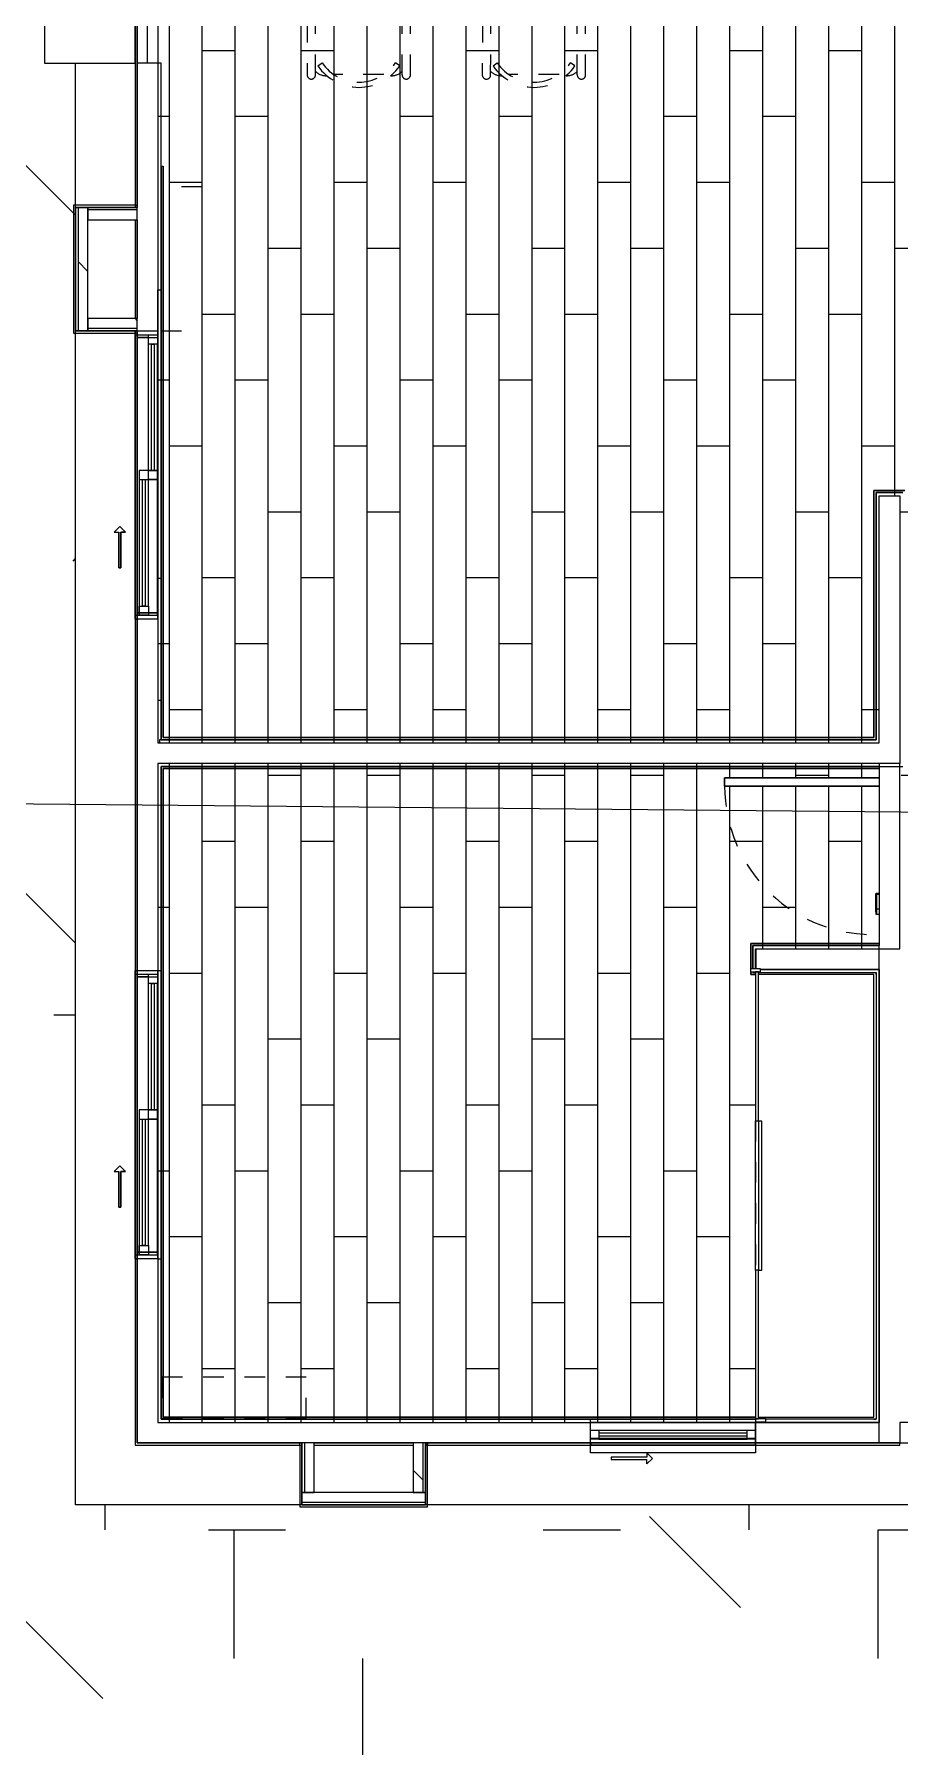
# Model space of a CAD drawing. Header units: metres. Extents: x 3856 to 4207, y -1118 to -691.
# Drawn here: x 3987.16 to 3991.36, y -982.3 to -973.99 of the extents above; entities that cross this region are included whole.
import ezdxf

# ---------------------------------------------------------------- set-up
doc = ezdxf.new("R2010")
doc.units = ezdxf.units.M
for name, pattern in [('Dash', [0.00635, 0.003175, -0.003175]), ('Derribado', [0.0048, 0.0032, -0.0016]), ('Trazo', [0.006, 0.003, -0.003])]:
    doc.linetypes.add(name, pattern=pattern)
for name, color, linetype, lineweight in [('_Hidden Lines_', 7, 'Trazo', 9), ('Casework', 7, 'Continuous', 9), ('Common Edges', 7, 'Continuous', 9), ('Cut Pattern', 7, 'Continuous', 18), ('Detail Items', 7, 'Continuous', 9), ('Doors', 7, 'Continuous', 9), ('Floors', 7, 'Continuous', 9), ('Frame_Mullion', 7, 'Continuous', 9), ('Generic Models', 7, 'Continuous', 9), ('Glass', 7, 'Continuous', 9), ('Linea de proyección', 7, 'Derribado', 9), ('Surface Pattern', 7, 'Continuous', 9), ('Text Notes', 7, 'Continuous', 9), ('Walls', 7, 'Continuous', 9), ('Windows', 7, 'Continuous', 9)]:
    doc.layers.add(name, color=color, linetype=linetype, lineweight=lineweight)
doc.layers.add('Cour_Roja_Punteada_1', color=1, linetype='Dash', lineweight=9, true_color=0xff0000)
doc.layers.add('ROA-E00-URB-A101-MASTER_PLAN cambio estaciomientos_dwg', color=7, linetype='Continuous', lineweight=9, true_color=0x767676)
pattern_1 = [(45, (0, 0), (-2.1213203, 2.1213203), []), (135, (0, 0), (-2.1213203, -2.1213203), [])]

# ---------------------------------------------------------------- blocks, each defined once
blk = doc.blocks.new('Comedor 2D - Escritorio 70 x160 cm-5364399-IMPLANTACIÓN - KIT COMERCIAL')
at = {"layer": '_Hidden Lines_'}
for p, q in [((-0.4103, 0.8951), (-0.4106, 1.152)), ((-0.37, 1.152), (-0.3697, 0.8951)), ((-0.3583, 1.1081), (-0.3377, 1.0938)), ((-0.0381, 1.1496), (-0.2816, 1.1496)), ((0.0386, 1.1081), (0.018, 1.0938)), ((0.0503, 1.152), (0.05, 0.8951)), ((0.0908, 1.152), (0.0906, 0.8951)), ((0.4397, 0.8951), (0.4394, 1.152)), ((0.48, 1.152), (0.4803, 0.8951)), ((0.4917, 1.1081), (0.5123, 1.0938)), ((0.8119, 1.1496), (0.5684, 1.1496)), ((0.8886, 1.1081), (0.868, 1.0938)), ((0.9003, 1.152), (0.9, 0.8951)), ((0.9408, 1.152), (0.9406, 0.8951)), ((-0.4849, 0.8951), (-0.4849, 0.1951)), ((1.1151, 0.8951), (-0.4849, 0.8951)), ((1.1151, 0.1951), (1.1151, 0.8951)), ((-0.4849, 0.1951), (1.1151, 0.1951)), ((-0.4103, 0.1951), (-0.4106, -0.0618)), ((-0.37, -0.0618), (-0.3697, 0.1951)), ((0.0503, -0.0618), (0.05, 0.1951)), ((0.0908, -0.0618), (0.0906, 0.1951)), ((0.4397, 0.1951), (0.4394, -0.0618)), ((0.48, -0.0618), (0.4803, 0.1951)), ((0.9003, -0.0618), (0.9, 0.1951)), ((0.9408, -0.0618), (0.9406, 0.1951)), ((-0.3583, -0.0179), (-0.3377, -0.0037)), ((-0.0381, -0.0594), (-0.2816, -0.0594)), ((0.0386, -0.0179), (0.018, -0.0037)), ((0.4917, -0.0179), (0.5123, -0.0037)), ((0.8119, -0.0594), (0.5684, -0.0594)), ((0.8886, -0.0179), (0.868, -0.0037))]:
    blk.add_line(p, q, dxfattribs=at)
for centre, radius, start, end in [((-0.3903, 1.152), 0.0203, 0, 179.99945), ((-0.1599, 0.9708), 0.2413, 34.66283, 145.33717), ((-0.1599, 0.9708), 0.2163, 34.66283, 145.33717), ((0.0706, 1.152), 0.0203, 0, 180), ((0.4597, 1.152), 0.0203, 0, 179.99945), ((0.6901, 0.9708), 0.2413, 34.66283, 145.33717), ((0.6901, 0.9708), 0.2163, 34.66283, 145.33717), ((0.9206, 1.152), 0.0203, 0, 180), ((-0.3196, 1.0851), 0.0705, 86.38663, 135.59152), ((-0.0001, 1.0851), 0.0705, 44.40888, 93.61337), ((0.5304, 1.0851), 0.0705, 86.38663, 135.59152), ((0.8499, 1.0851), 0.0705, 44.40888, 93.61337), ((-0.3903, -0.0618), 0.0203, 180.00055, 360), ((-0.3196, 0.005), 0.0705, 224.40848, 273.61337), ((-0.1599, 0.1193), 0.2413, 214.66283, 325.33717), ((-0.1599, 0.1193), 0.2163, 214.66283, 325.33717), ((-0.0001, 0.005), 0.0705, 266.38663, 315.59112), ((0.0706, -0.0618), 0.0203, 180, 360), ((0.4597, -0.0618), 0.0203, 180.00055, 0), ((0.5304, 0.005), 0.0705, 224.40848, 273.61337), ((0.6901, 0.1193), 0.2413, 214.66283, 325.33717), ((0.6901, 0.1193), 0.2163, 214.66283, 325.33717), ((0.8499, 0.005), 0.0705, 266.38663, 315.59112), ((0.9206, -0.0618), 0.0203, 180, 360)]:
    blk.add_arc(centre, radius, start, end, dxfattribs=at)
at = {"layer": 'Casework'}
for p, q in [((-0.4849, 0.8951), (1.1151, 0.8951)), ((-0.4849, 0.1951), (-0.4849, 0.8951)), ((1.1151, 0.8951), (1.1151, 0.1951)), ((1.1151, 0.1951), (-0.4849, 0.1951))]:
    blk.add_line(p, q, dxfattribs=at)
blk = doc.blocks.new('Multifuncional 2D - Closet 60x220cm-5509520-IMPLANTACIÓN - KIT COMERCIAL')
at = {"layer": '_Hidden Lines_'}
for p, q in [((1.3422, 1.0866), (-0.8578, 1.0866)), ((-0.8578, 1.0866), (-0.8578, 0.5116)), ((1.3422, 0.4866), (1.3422, 1.0866)), ((-0.122, 0.4866), (0.6025, 0.4866))]:
    blk.add_line(p, q, dxfattribs=at)
at = {"layer": 'Casework'}
for p, q in [((-0.8578, 1.0866), (1.3422, 1.0866)), ((-0.8578, 0.5116), (-0.8578, 1.0866)), ((1.3422, 1.0866), (1.3422, 0.4866)), ((0.6025, 0.4866), (-0.122, 0.4866))]:
    blk.add_line(p, q, dxfattribs=at)
blk = doc.blocks.new('COUR-VENTANA-DESLIZANTE_DOS_CUERPOS - 0_80 x 1_35cm-11785884-IMPLANTACIÓN - KIT COMERCIAL')
at = {"layer": 'Detail Items'}
for p, q in [((0.0999, 0.1246), (0.1269, 0.1516)), ((0.0999, 0.1246), (0.1269, 0.0976)), ((0.1269, 0.1516), (0.1269, 0.1296)), ((0.3, 0.1296), (0.1269, 0.1296)), ((0.1269, 0.1196), (0.3, 0.1196)), ((0.1269, 0.0976), (0.1269, 0.1196)), ((0.3, 0.1196), (0.3, 0.1296))]:
    blk.add_line(p, q, dxfattribs=at)
blk = doc.blocks.new('COUR-VENTANA-DESLIZANTE_DOS_CUERPOS - 1_40 x 1_35cm-11596532-IMPLANTACIÓN - KIT COMERCIAL')
at = {"layer": 'Detail Items'}
for p, q in [((0.2499, -0.0796), (0.2769, -0.0526)), ((0.2499, -0.0796), (0.2769, -0.1066)), ((0.2769, -0.0526), (0.2769, -0.0746)), ((0.2769, -0.0746), (0.45, -0.0746)), ((0.45, -0.0746), (0.45, -0.0846)), ((0.2769, -0.1066), (0.2769, -0.0846)), ((0.45, -0.0846), (0.2769, -0.0846))]:
    blk.add_line(p, q, dxfattribs=at)
blk = doc.blocks.new('Puerta Ventana 2 cuerpos - Puerta Ventana 240 x 210cm-V182-IMPLANTACIÓN - KIT COMERCIAL')
at = {"layer": 'Detail Items'}
for p, q in [((-0.7125, -0.1925), (-0.4919, -0.1925)), ((-0.7125, -0.2075), (-0.7125, -0.1925)), ((-0.4919, -0.2075), (-0.7125, -0.2075)), ((-0.4919, -0.1705), (-0.4919, -0.1925)), ((-0.4624, -0.2), (-0.4919, -0.1705)), ((-0.4624, -0.2), (-0.4919, -0.2295)), ((-0.4919, -0.2295), (-0.4919, -0.2075))]:
    blk.add_line(p, q, dxfattribs=at)
at = {"layer": 'Doors'}
for p, q in [((-1.2, 0.05), (1.2, 0.05)), ((-1.2, 0), (0.025, 0)), ((-1.2, -0.05), (-1.2, 0)), ((-1.0127, 0.0514), (-1.0127, 0)), ((-0.9944, 0), (-0.9944, 0.0514)), ((-0.025, 0.05), (1.2, 0.05)), ((-0.025, 0), (-0.025, 0.05)), ((1.2, 0), (-0.025, 0)), ((0.025, 0), (0.025, -0.05)), ((1.2, 0.05), (1.2, 0)), ((-1.2, -0.05), (1.2, -0.05)), ((0.025, -0.05), (-1.2, -0.05)), ((-1.0127, -0.05), (-1.0127, -0.1008)), ((-0.9944, -0.1008), (-0.9944, -0.05))]:
    blk.add_line(p, q, dxfattribs=at)
for centre, start, end in [((-1.0035, 0.0555), 0, 180), ((-1.0035, 0.0555), 0, 180), ((-1.0035, 0.0555), 180, 360), ((-1.0035, 0.0555), 180, 0), ((-1.0035, -0.1049), 0, 180), ((-1.0035, -0.1049), 0, 180), ((-1.0035, -0.1049), 180, 360), ((-1.0035, -0.1049), 180, 0)]:
    blk.add_arc(centre, 0.01, start, end, dxfattribs=at)
for points in [[(-1.0127, 0.0514), (-1.0126, 0.0513), (-1.0125, 0.051), (-1.0123, 0.0507), (-1.0122, 0.0504), (-1.0121, 0.0503), (-1.012, 0.0501), (-1.0118, 0.0498), (-1.0115, 0.0494), (-1.0111, 0.0489), (-1.0106, 0.0484), (-1.0101, 0.0479), (-1.0096, 0.0475), (-1.009, 0.0471), (-1.0083, 0.0467), (-1.0076, 0.0463), (-1.0069, 0.046), (-1.0061, 0.0458), (-1.005, 0.0455), (-1.0038, 0.0454), (-1.0027, 0.0455), (-1.0015, 0.0456), (-1.0004, 0.0459), (-0.9994, 0.0463), (-0.9988, 0.0466), (-0.9984, 0.0469), (-0.998, 0.0471), (-0.9975, 0.0475), (-0.9969, 0.0479), (-0.9965, 0.0484), (-0.996, 0.0489), (-0.9956, 0.0494), (-0.9953, 0.0498), (-0.9951, 0.0501), (-0.995, 0.0503), (-0.9949, 0.0504), (-0.9948, 0.0507), (-0.9946, 0.051), (-0.9945, 0.0513), (-0.9944, 0.0514)], [(-0.9944, 0.0514), (-0.9945, 0.0513), (-0.9946, 0.051), (-0.9948, 0.0507), (-0.9949, 0.0504), (-0.995, 0.0503), (-0.9951, 0.0501), (-0.9953, 0.0498), (-0.9956, 0.0494), (-0.996, 0.0489), (-0.9965, 0.0484), (-0.9969, 0.0479), (-0.9975, 0.0475), (-0.9981, 0.0471), (-0.9987, 0.0467), (-0.9994, 0.0463), (-1.0002, 0.046), (-1.001, 0.0458), (-1.0021, 0.0455), (-1.0032, 0.0454), (-1.0044, 0.0455), (-1.0056, 0.0456), (-1.0066, 0.0459), (-1.0076, 0.0463), (-1.0082, 0.0466), (-1.0087, 0.0469), (-1.0091, 0.0471), (-1.0096, 0.0475), (-1.0101, 0.0479), (-1.0106, 0.0484), (-1.0111, 0.0489), (-1.0115, 0.0494), (-1.0118, 0.0498), (-1.012, 0.0501), (-1.0121, 0.0503), (-1.0122, 0.0504), (-1.0123, 0.0507), (-1.0125, 0.051), (-1.0126, 0.0513), (-1.0127, 0.0514)], [(-0.9944, -0.1008), (-0.9945, -0.1007), (-0.9946, -0.1005), (-0.9948, -0.1001), (-0.9949, -0.0999), (-0.995, -0.0997), (-0.9951, -0.0995), (-0.9953, -0.0992), (-0.9956, -0.0988), (-0.996, -0.0983), (-0.9965, -0.0979), (-0.9969, -0.0974), (-0.9975, -0.097), (-0.9981, -0.0965), (-0.9987, -0.0962), (-0.9994, -0.0958), (-1.0002, -0.0955), (-1.001, -0.0952), (-1.0021, -0.095), (-1.0032, -0.0949), (-1.0044, -0.095), (-1.0056, -0.0951), (-1.0066, -0.0954), (-1.0076, -0.0958), (-1.0082, -0.0961), (-1.0087, -0.0963), (-1.0091, -0.0966), (-1.0096, -0.097), (-1.0101, -0.0974), (-1.0106, -0.0979), (-1.0111, -0.0983), (-1.0115, -0.0988), (-1.0118, -0.0992), (-1.012, -0.0995), (-1.0121, -0.0997), (-1.0122, -0.0999), (-1.0123, -0.1001), (-1.0125, -0.1005), (-1.0126, -0.1007), (-1.0127, -0.1008)], [(-1.0127, -0.1008), (-1.0126, -0.1007), (-1.0125, -0.1005), (-1.0123, -0.1001), (-1.0122, -0.0999), (-1.0121, -0.0997), (-1.012, -0.0995), (-1.0118, -0.0992), (-1.0115, -0.0988), (-1.0111, -0.0983), (-1.0106, -0.0979), (-1.0101, -0.0974), (-1.0096, -0.097), (-1.009, -0.0965), (-1.0083, -0.0962), (-1.0076, -0.0958), (-1.0069, -0.0955), (-1.0061, -0.0952), (-1.005, -0.095), (-1.0038, -0.0949), (-1.0027, -0.095), (-1.0015, -0.0951), (-1.0004, -0.0954), (-0.9994, -0.0958), (-0.9988, -0.0961), (-0.9984, -0.0963), (-0.998, -0.0966), (-0.9975, -0.097), (-0.9969, -0.0974), (-0.9965, -0.0979), (-0.996, -0.0983), (-0.9956, -0.0988), (-0.9953, -0.0992), (-0.9951, -0.0995), (-0.995, -0.0997), (-0.9949, -0.0999), (-0.9948, -0.1001), (-0.9946, -0.1005), (-0.9945, -0.1007), (-0.9944, -0.1008)]]:
    blk.add_open_spline(points, degree=3, knots=[0, 0, 0, 0, 0.055556, 0.083333, 0.097222, 0.111111, 0.125, 0.138889, 0.166667, 0.194444, 0.222222, 0.25, 0.277778, 0.305556, 0.333333, 0.361111, 0.388889, 0.416667, 0.444444, 0.5, 0.527778, 0.555556, 0.611111, 0.638889, 0.666667, 0.680556, 0.694444, 0.722222, 0.75, 0.777778, 0.805556, 0.833333, 0.861111, 0.875, 0.888889, 0.902778, 0.916667, 0.944444, 1, 1, 1, 1], dxfattribs=at)
blk = doc.blocks.new('COUR-PUERTA-SIMPLE - P-05 _ 80 cm x 210 cm-V185-IMPLANTACIÓN - KIT COMERCIAL')
at = {"layer": 'Detail Items'}
for p, q in [((0.38, 0.8), (0.34, 0.8)), ((0.34, 0.8), (0.34, 0.05)), ((0.34, 0.8), (0.38, 0.8)), ((0.34, 0.05), (0.34, 0.8)), ((0.38, 0.05), (0.38, 0.8)), ((0.38, 0.8), (0.38, 0.05))]:
    blk.add_line(p, q, dxfattribs=at)
at = {"layer": 'Doors'}
for p, q in [((-0.2827, 0.0654), (-0.2827, 0.0622)), ((-0.27, 0.0654), (-0.2827, 0.0654)), ((-0.2827, 0.0622), (-0.27, 0.0622)), ((-0.2827, 0.0622), (-0.2827, 0.05)), ((-0.2573, 0.0622), (-0.2827, 0.0622)), ((-0.2573, 0.0622), (-0.2827, 0.0622)), ((-0.27, 0.0654), (-0.1842, 0.0654)), ((-0.1842, 0.0654), (-0.27, 0.0654)), ((-0.27, 0.0654), (-0.27, 0.0622)), ((-0.27, 0.0622), (-0.27, 0.0654)), ((-0.27, 0.0622), (-0.1842, 0.0622)), ((-0.1842, 0.0622), (-0.27, 0.0622)), ((-0.2573, 0.05), (-0.2573, 0.0622)), ((-0.1842, 0.0622), (-0.1842, 0.05)), ((-0.1842, 0.05), (-0.1842, 0.0622)), ((-0.1811, 0.05), (-0.1811, 0.0623)), ((-0.1811, 0.0623), (-0.1811, 0.05))]:
    blk.add_line(p, q, dxfattribs=at)
at = {"layer": 'Doors', "flags": 128}
for points in [[(-0.1842, 0.0654), (-0.1835, 0.0653), (-0.1829, 0.0651), (-0.1823, 0.0647), (-0.1818, 0.0642), (-0.1814, 0.0636), (-0.1812, 0.063), (-0.1811, 0.0623)], [(-0.1811, 0.0623), (-0.1812, 0.063), (-0.1814, 0.0636), (-0.1818, 0.0642), (-0.1823, 0.0647), (-0.1829, 0.0651), (-0.1835, 0.0653), (-0.1842, 0.0654)]]:
    blk.add_lwpolyline(points, dxfattribs=at)
at = {"layer": 'Linea de proyección'}
blk.add_arc((0.34, 0.0789), 0.7211, 90, 182.28724, dxfattribs=at)
blk = doc.blocks.new('CLOSET 1 - ARAYA - CLOSET A-V196-IMPLANTACIÓN - KIT COMERCIAL')
at = {"layer": 'Casework'}
for p, q in [((-1.5675, -0.625), (-1.5825, -0.625)), ((-1.5825, -0.625), (-1.5825, -0.675)), ((-1.5675, -0.675), (-1.5675, -0.625)), ((-0.8443, -0.635), (-1.5675, -0.635)), ((-1.5675, -0.635), (-1.5675, -0.65)), ((-1.5675, -0.65), (-0.8443, -0.65)), ((-0.8443, -0.65), (-0.8443, -0.635)), ((-0.1198, -0.62), (-0.843, -0.62)), ((-0.843, -0.62), (-0.843, -0.635)), ((-0.843, -0.635), (-0.1198, -0.635)), ((-0.1198, -0.635), (-0.1198, -0.62)), ((0.6035, -0.635), (-0.1198, -0.635)), ((-0.1198, -0.635), (-0.1198, -0.65)), ((-0.1198, -0.65), (0.6035, -0.65)), ((0.6176, -0.6), (0.6026, -0.6)), ((0.6026, -0.6), (0.6026, -0.65)), ((0.6026, -0.65), (0.6176, -0.65)), ((0.6035, -0.65), (0.6035, -0.635)), ((0.6176, -0.65), (0.6176, -0.6)), ((-1.5825, -0.675), (-1.5675, -0.675))]:
    blk.add_line(p, q, dxfattribs=at)
blk = doc.blocks.new('COCINA APTO TIPO A - COCINA APTO TIPO A-V199-IMPLANTACIÓN - KIT COMERCIAL')
at = {"layer": 'Generic Models'}
for p, q in [((-0.6487, 0.6), (-0.5488, 0.6)), ((0.2462, -0.18), (0.2312, -0.18)), ((0.4834, -0.18), (0.4684, -0.18)), ((-0.8193, -0.3), (-0.8193, -0.32)), ((1.7913, -0.3), (0.9613, -0.3)), ((0.9613, -0.3), (0.9613, -2.08)), ((1.7913, -2.1), (1.7913, -0.3)), ((-0.2167, -0.9525), (-0.2167, -0.3525)), ((-0.8193, -0.9669), (-0.8193, -0.9869)), ((-0.8193, -1.29), (-0.8193, -1.31)), ((-0.8193, -1.98), (-0.8193, -2)), ((1.5213, -2.08), (0.9613, -2.08)), ((0.9613, -2.08), (0.9613, -2.1)), ((1.5213, -2.1), (0.9613, -2.1)), ((0.9613, -2.1), (0.9613, -2.85)), ((0.9613, -2.1), (1.5213, -2.1)), ((0.9763, -2.12), (0.9613, -2.12)), ((0.9613, -2.12), (0.9613, -2.485)), ((0.9763, -2.485), (0.9763, -2.12)), ((1.5213, -2.1), (1.5213, -2.08)), ((1.5213, -2.85), (1.5213, -2.1)), ((1.5413, -2.1), (1.5213, -2.1)), ((1.5213, -2.1), (1.5213, -2.87)), ((1.5413, -2.87), (1.5413, -2.1)), ((1.5413, -2.1), (1.7913, -2.1)), ((0.9613, -2.485), (0.9763, -2.485)), ((0.9763, -2.485), (0.9613, -2.485)), ((0.9613, -2.485), (0.9613, -2.85)), ((0.9763, -2.85), (0.9763, -2.485)), ((0.9613, -2.85), (1.5213, -2.85)), ((0.9613, -2.85), (0.9763, -2.85)), ((1.5213, -2.85), (0.9613, -2.85)), ((0.9613, -2.85), (0.9613, -2.87)), ((0.9613, -2.87), (1.5213, -2.87)), ((1.5213, -2.87), (1.5213, -2.85)), ((1.5213, -2.87), (1.5413, -2.87))]:
    blk.add_line(p, q, dxfattribs=at)
blk = doc.blocks.new('EDIFICIO TIPO A_rvt-4-IMPLANTACIÓN - KIT COMERCIAL')
at = {"layer": 'Cut Pattern', "lineweight": 9}
h = blk.add_hatch(dxfattribs=at)
h.set_pattern_fill('FP_81', color=256, style=0, pattern_type=2)
h.set_pattern_definition(pattern_1)
h.paths.add_polyline_path([(3987.4168, -975.4273), (3987.4168, -974.8273), (3987.3693, -974.8273), (3987.3693, -975.4273)])
h = blk.add_hatch(dxfattribs=at)
h.set_pattern_fill('FP_81', color=256, style=0, pattern_type=2)
h.set_pattern_definition(pattern_1)
h.paths.add_polyline_path([(3987.6568, -975.3673), (3987.4168, -975.3673), (3987.4168, -975.4148), (3987.6568, -975.4148)])
h = blk.add_hatch(dxfattribs=at)
h.set_pattern_fill('FP_81', color=256, style=0, pattern_type=2)
h.set_pattern_definition(pattern_1)
h.paths.add_polyline_path([(3989.0426, -980.8273), (3988.9951, -980.8273), (3988.9951, -981.0673), (3989.0426, -981.0673)])
at = {"layer": 'Surface Pattern', "true_color": 0x808080}
h = blk.add_hatch(dxfattribs=at)
h.set_pattern_fill('FP_83', color=8, style=0, pattern_type=2)
h.set_pattern_definition([(90, (1951.012, -2999.667), (-0.16, 1e-17), []), (180, (1951.012, -2999.667), (-0.32, -0.32), [0.16, -1.12]), (180, (1950.852, -2999.027), (-0.32, -0.32), [0.16, -1.12])])
h.paths.add_polyline_path([(3990.6568, -980.7273), (3990.6568, -978.5398), (3990.6318, -978.5398), (3990.6318, -978.5248), (3990.6568, -978.5248), (3990.6568, -978.4273), (3991.2568, -978.4273), (3991.2568, -977.6373), (3990.5068, -977.6373), (3990.5068, -977.5973), (3991.2568, -977.5973), (3991.2568, -977.5273), (3987.7568, -977.5273), (3987.7568, -980.7273)])
h.paths.add_polyline_path([(3995.4568, -980.7273), (3996.3068, -980.7273), (3996.3068, -977.5273), (3992.4568, -977.5273), (3992.4568, -977.5473), (3993.3068, -977.5473), (3993.3068, -977.5873), (3992.4568, -977.5873), (3992.4568, -978.4273), (3992.9568, -978.4273), (3992.9568, -980.7273), (3994.6318, -980.7273)])
h.paths.add_polyline_path([(3996.0626, -980.5597), (3995.7862, -980.5597), (3995.7862, -980.1597), (3996.1862, -980.1597), (3996.1862, -980.5597)])
h.paths.add_polyline_path([(3994.6173, -980.0597), (3994.2862, -980.0597), (3994.2862, -978.4597), (3996.1862, -978.4597), (3996.1862, -980.0597), (3995.3344, -980.0597)])
h.paths.add_polyline_path([(3991.9504, -978.4273), (3992.3568, -978.4273), (3992.3568, -974.6273), (3992.4568, -974.6273), (3992.4568, -974.9273), (3993.7318, -974.9273), (3993.7318, -973.6873), (3992.7818, -973.6873), (3992.7818, -973.6473), (3993.7318, -973.6423), (3993.7318, -973.6273), (3991.2568, -973.6273), (3991.2568, -973.5123), (3991.1218, -973.5123), (3991.1218, -971.7123), (3991.2568, -971.7123), (3991.2484, -969.2273), (3987.7568, -969.2273), (3987.7568, -977.4273), (3991.2568, -977.4273), (3991.2568, -976.2273), (3991.3568, -976.2273), (3991.3668, -978.4273)])
h.paths.add_polyline_path([(3995.7862, -978.3597), (3995.7862, -977.9597), (3996.1862, -977.9597), (3996.1862, -978.3597), (3995.9507, -978.3597)])
h.paths.add_polyline_path([(3994.1576, -977.4273), (3994.1576, -975.0273), (3993.0568, -975.0273), (3993.0568, -975.1253), (3994.1568, -975.1253), (3994.1568, -975.1403), (3993.0568, -975.1403), (3993.0568, -977.4273), (3993.2838, -977.4273)])
h.paths.add_polyline_path([(3993.0718, -975.4047), (3993.0718, -975.396), (3993.2838, -975.4047)])
h.paths.add_polyline_path([(3990.0068, -973.9273), (3988.4068, -973.9273), (3988.4068, -973.2273), (3990.0068, -973.2273), (3990.0068, -973.4057)])
h.paths.add_polyline_path([(3987.8434, -971.6181), (3987.8434, -969.3034), (3989.3434, -969.3034), (3989.3434, -970.1034), (3988.6434, -970.1034), (3988.6434, -971.6181), (3988.4068, -971.6181)])
h.paths.add_polyline_path([(3989.2881, -971.1273), (3989.2881, -970.6273), (3989.8881, -970.6273), (3989.8881, -971.1273), (3989.3434, -971.1273)])
at = {"layer": 'Surface Pattern', "true_color": 0xdcf1d6}
h = blk.add_hatch(dxfattribs=at)
h.set_pattern_fill('FP_101', color=254, style=0, pattern_type=2)
h.set_pattern_definition([(45, (0, 0), (-1.76776695, 0), [0.9375, -3.75]), (45, (1.25, 1.25), (-1.76776695, 0), [0.9375, -3.75]), (45, (2.5, -0.375), (-1.76776695, 0), [0.3125, -2.5]), (90, (2.5, 0.625), (-0.625, 0.625), [0.625, -2.5]), (315, (2.5, 1.25), (0, 3.5355339), [0.625, -3.75]), (0, (1.25, 1.25), (2.5, 2.5), [0.375, -1.25]), (0, (-1.875, 2.5), (2.5, 2.5), [0.375, -2.5])])
h.paths.add_polyline_path([(3986.6003, -982.5773), (3996.3068, -982.5773), (3996.3068, -981.2773), (3995.5559, -981.2773), (3995.5559, -981.1273), (3987.3568, -981.1273), (3987.3568, -974.1273), (3987.2068, -974.1273), (3987.2068, -971.7273), (3987.3568, -971.7273), (3987.3568, -971.2273), (3985.3068, -971.2273), (3985.3068, -982.5773), (3985.439, -982.5773)])
h.paths.add_polyline_path([(4004.2584, -982.5773), (4007.4068, -982.5773), (4007.4068, -979.6854), (4006.9947, -979.4231), (4007.4068, -979.2252), (4007.4068, -971.9854), (4006.9947, -971.7231), (4007.4068, -971.5252), (4007.4068, -971.1273), (4005.3568, -971.1273), (4005.3568, -971.7273), (4005.5068, -971.7273), (4005.5068, -974.1273), (4005.3568, -974.1273), (4005.3568, -981.1273), (3997.1559, -981.1273), (3997.1559, -981.2773), (3996.4068, -981.2773), (3996.4068, -982.5773), (4003.6584, -982.5773)])
at = {"layer": 'Common Edges'}
for p, q in [((3987.3693, -974.8273), (3987.3693, -975.4273)), ((3987.6568, -974.8398), (3987.4168, -974.8398)), ((3987.6468, -974.8173), (3987.6568, -974.8173)), ((3987.6568, -975.4148), (3987.4168, -975.4148)), ((3987.6568, -975.4373), (3987.6468, -975.4373)), ((3991.2568, -978.4273), (3991.2568, -978.4123)), ((3988.4451, -980.8373), (3988.4451, -980.8273)), ((3988.4676, -980.8273), (3988.4676, -981.0673)), ((3989.0426, -980.8273), (3989.0426, -981.0673)), ((3989.0651, -980.8323), (3989.0651, -980.8373)), ((3988.4551, -981.1148), (3989.0551, -981.1148))]:
    blk.add_line(p, q, dxfattribs=at)
at = {"layer": 'Cour_Roja_Punteada_1'}
for p, q in [((3987.7718, -974.7273), (3987.7718, -975.4273)), ((3987.9718, -974.7273), (3987.7718, -974.7273)), ((3987.9718, -975.4273), (3987.9718, -974.7273)), ((3987.7718, -975.4273), (3987.9718, -975.4273)), ((3987.7768, -980.5073), (3987.7768, -980.7073)), ((3988.4768, -980.5073), (3987.7768, -980.5073)), ((3988.4768, -980.7073), (3988.4768, -980.5073)), ((3987.7768, -980.7073), (3988.4768, -980.7073))]:
    blk.add_line(p, q, dxfattribs=at)
at = {"layer": 'Floors'}
for p, q in [((3987.2068, -971.7273), (3987.2068, -974.1273)), ((3987.6468, -974.1273), (3987.6468, -971.7273)), ((3987.2068, -974.1273), (3987.6468, -974.1273)), ((3987.3568, -974.8273), (3987.3568, -974.1273)), ((3987.7568, -974.1273), (3987.7568, -977.4273)), ((3987.3568, -981.1273), (3987.3568, -975.4273)), ((3991.2568, -977.4273), (3991.2568, -976.2273)), ((3991.2568, -976.2273), (3991.3568, -976.2273)), ((3991.3568, -976.2273), (3991.3568, -977.5273)), ((3987.7568, -977.4273), (3991.2568, -977.4273)), ((3991.2568, -977.5273), (3987.7568, -977.5273)), ((3987.7568, -977.5273), (3987.7568, -980.7273)), ((3990.6568, -978.5248), (3990.6568, -978.4273)), ((3990.6568, -978.4273), (3991.2568, -978.4273)), ((3987.7568, -980.7273), (3990.6568, -980.7273)), ((3988.4551, -981.1273), (3987.3568, -981.1273)), ((3992.3568, -981.1273), (3989.0551, -981.1273))]:
    blk.add_line(p, q, dxfattribs=at)
at = {"layer": 'Walls', "lineweight": 18}
for p, q in [((3987.6468, -971.7273), (3987.6468, -974.1273)), ((3987.6568, -974.1273), (3987.6568, -971.7273)), ((3987.6468, -974.1273), (3987.6468, -974.8173)), ((3987.6568, -974.8173), (3987.6568, -974.1273)), ((3987.7718, -974.1273), (3987.7568, -974.1273)), ((3987.7568, -974.1273), (3987.7568, -977.2198)), ((3987.7718, -977.2198), (3987.7718, -974.1273)), ((3987.3568, -974.8173), (3987.3468, -974.8173)), ((3987.3468, -974.8173), (3987.3468, -975.4273)), ((3987.6468, -974.8173), (3987.3568, -974.8173)), ((3987.4168, -974.8273), (3987.3568, -974.8273)), ((3987.3568, -974.8273), (3987.3568, -975.4273)), ((3987.3568, -975.4273), (3987.3568, -974.8273)), ((3987.3568, -974.8273), (3987.6568, -974.8273)), ((3987.4168, -975.4273), (3987.4168, -974.8273)), ((3987.6568, -974.8273), (3987.4168, -974.8273)), ((3987.4168, -974.8273), (3987.4168, -974.8873)), ((3987.6568, -974.8273), (3987.6568, -974.8173)), ((3987.6568, -974.8873), (3987.6568, -974.8273)), ((3987.4168, -974.8873), (3987.6568, -974.8873)), ((3987.3468, -975.4273), (3987.3468, -975.4373)), ((3987.3568, -975.4273), (3987.4168, -975.4273)), ((3987.6568, -975.4273), (3987.3568, -975.4273)), ((3987.6568, -975.3673), (3987.4168, -975.3673)), ((3987.4168, -975.3673), (3987.4168, -975.4273)), ((3987.4168, -975.4273), (3987.6568, -975.4273)), ((3987.6568, -975.4273), (3987.6568, -975.3673)), ((3987.6568, -975.4373), (3987.6568, -975.4273)), ((3987.3468, -975.4373), (3987.6468, -975.4373)), ((3987.6468, -975.4373), (3987.6468, -976.8273)), ((3987.6568, -976.8273), (3987.6568, -975.4373)), ((3991.2418, -976.2123), (3991.2418, -977.4123)), ((3991.2568, -976.2123), (3991.2418, -976.2123)), ((3991.3718, -976.2123), (3991.2568, -976.2123)), ((3991.2568, -976.2273), (3991.3568, -976.2273)), ((3991.2568, -977.4123), (3991.2568, -976.2273)), ((3987.6468, -976.8273), (3987.6468, -978.5323)), ((3987.6568, -978.5323), (3987.6568, -976.8273)), ((3987.7568, -977.2198), (3987.7718, -977.2198)), ((3991.2418, -977.4123), (3987.7643, -977.4123)), ((3987.7643, -977.4123), (3987.7643, -977.4273)), ((3987.7643, -977.4273), (3991.2568, -977.4273)), ((3991.2568, -977.4273), (3991.2568, -977.4123)), ((3991.3568, -977.5273), (3987.7568, -977.5273)), ((3987.7568, -977.5273), (3987.7568, -977.5423)), ((3987.7568, -977.5423), (3987.7568, -980.7273)), ((3987.7718, -980.7123), (3987.7718, -977.5423)), ((3987.7718, -977.5423), (3991.3718, -977.5423)), ((3991.2568, -977.5273), (3991.2568, -978.4123)), ((3991.3568, -977.5273), (3991.2568, -977.5273)), ((3991.3568, -978.4273), (3991.3568, -977.5273)), ((3990.6434, -978.4123), (3990.6434, -978.5248)), ((3990.6584, -978.4123), (3990.6434, -978.4123)), ((3991.2568, -978.4123), (3990.6584, -978.4123)), ((3990.6584, -978.5248), (3990.6584, -978.4273)), ((3990.6584, -978.4273), (3991.2568, -978.4273)), ((3991.2568, -978.4273), (3991.3568, -978.4273)), ((3987.6468, -978.5323), (3987.6468, -979.9323)), ((3987.6568, -979.9323), (3987.6568, -978.5323)), ((3990.6434, -978.5423), (3990.6568, -978.5423)), ((3990.6718, -978.5423), (3991.2418, -978.5423)), ((3991.2568, -978.5273), (3990.6818, -978.5273)), ((3991.2418, -978.5423), (3991.2418, -980.7123)), ((3991.2568, -978.5423), (3991.2568, -978.5273)), ((3991.2568, -980.7273), (3991.2568, -978.5423)), ((3987.6468, -979.9323), (3987.6468, -980.8373)), ((3987.6568, -980.8273), (3987.6568, -979.9323)), ((3987.7568, -980.7273), (3987.7718, -980.7273)), ((3990.6568, -980.7123), (3987.7718, -980.7123)), ((3987.7718, -980.7273), (3991.2418, -980.7273)), ((3991.2418, -980.7123), (3990.7068, -980.7123)), ((3991.2418, -980.7273), (3991.2568, -980.7273)), ((3992.3568, -980.7273), (3991.3568, -980.7273)), ((3991.3568, -980.7273), (3991.3568, -980.8273)), ((3987.6468, -980.8373), (3987.6568, -980.8373)), ((3988.4451, -980.8273), (3987.6568, -980.8273)), ((3987.6568, -980.8373), (3988.4451, -980.8373)), ((3988.4551, -980.8273), (3988.4451, -980.8273)), ((3988.4451, -980.8373), (3988.4451, -981.1373)), ((3988.5151, -980.8273), (3988.4551, -980.8273)), ((3988.4551, -980.8273), (3988.4551, -981.0673)), ((3988.4551, -981.1273), (3988.4551, -980.8273)), ((3988.5151, -981.0673), (3988.5151, -980.8273)), ((3989.0551, -980.8273), (3988.9951, -980.8273)), ((3988.9951, -980.8273), (3988.9951, -981.0673)), ((3989.0551, -981.0673), (3989.0551, -980.8273)), ((3989.0551, -980.8323), (3989.0551, -981.1273)), ((3989.0651, -980.8323), (3989.0551, -980.8323)), ((3989.8568, -980.8273), (3989.0651, -980.8273)), ((3989.0651, -980.8273), (3989.0651, -980.8323)), ((3989.0651, -980.8373), (3989.8568, -980.8373)), ((3989.0651, -981.1373), (3989.0651, -980.8373)), ((3989.8568, -980.8373), (3989.8568, -980.8273)), ((3990.6568, -980.8273), (3989.8584, -980.8273)), ((3989.8584, -980.8273), (3989.8584, -980.8373)), ((3989.8584, -980.8373), (3990.6568, -980.8373)), ((3990.6568, -980.8373), (3990.6568, -980.8273)), ((3991.3568, -980.8273), (3990.6568, -980.8273)), ((3990.6568, -980.8273), (3990.6568, -980.8373)), ((3990.6568, -980.8373), (3991.3568, -980.8373)), ((3991.3568, -980.8273), (3992.3568, -980.8273)), ((3989.0551, -981.0673), (3988.4551, -981.0673)), ((3988.4551, -981.0673), (3988.4551, -981.1273)), ((3988.4551, -981.0673), (3988.5151, -981.0673)), ((3988.9951, -981.0673), (3989.0551, -981.0673)), ((3989.0551, -981.1273), (3989.0551, -981.0673)), ((3988.4451, -981.1373), (3988.4551, -981.1373)), ((3988.4551, -981.1273), (3989.0551, -981.1273)), ((3989.0551, -981.1273), (3988.4551, -981.1273)), ((3988.4551, -981.1373), (3989.0551, -981.1373)), ((3989.0551, -981.1373), (3989.0651, -981.1373))]:
    blk.add_line(p, q, dxfattribs=at)
at = {"layer": 'Walls'}
for p, q in [((3987.6568, -974.1273), (3987.6568, -972.9523)), ((3987.7068, -974.1273), (3987.6568, -974.1273)), ((3987.7718, -977.4123), (3987.7718, -974.6273)), ((3987.7718, -974.6273), (3987.7718, -977.4123)), ((3987.7718, -974.6273), (3987.7818, -974.6273)), ((3987.7718, -974.6273), (3987.7818, -974.6273)), ((3987.7818, -977.4023), (3987.7818, -974.6273)), ((3987.7818, -974.6273), (3987.7818, -977.4023)), ((3987.7568, -975.2273), (3987.7718, -975.2273)), ((3987.7568, -976.6273), (3987.7568, -975.2273)), ((3987.7718, -975.2273), (3987.7718, -976.6273)), ((3987.6468, -976.8273), (3987.6468, -975.4373)), ((3987.6468, -975.4373), (3987.6468, -976.8273)), ((3987.6568, -975.4373), (3987.6468, -975.4373)), ((3987.6568, -976.8273), (3987.6568, -975.4373)), ((3987.6568, -975.4373), (3987.6568, -976.8273)), ((3991.2318, -976.2023), (3991.2318, -977.4023)), ((3991.2318, -977.4023), (3991.2318, -976.2023)), ((3991.2318, -976.2023), (3991.2418, -976.2023)), ((3991.2418, -976.2023), (3991.2318, -976.2023)), ((3991.3818, -976.2023), (3991.2418, -976.2023)), ((3991.2418, -976.2023), (3991.3818, -976.2023)), ((3991.3718, -976.2123), (3991.2418, -976.2123)), ((3991.2418, -976.2123), (3991.3718, -976.2123)), ((3991.2418, -976.2123), (3991.2418, -977.4023)), ((3991.2418, -977.4023), (3991.2418, -976.2123)), ((3987.7568, -976.6273), (3987.7718, -976.6273)), ((3987.6468, -976.8273), (3987.6568, -976.8273)), ((3987.7818, -977.4123), (3987.7718, -977.4123)), ((3987.7718, -977.4123), (3987.7818, -977.4123)), ((3991.2318, -977.4023), (3987.7818, -977.4023)), ((3987.7818, -977.4023), (3991.2318, -977.4023)), ((3991.2418, -977.4123), (3987.7818, -977.4123)), ((3987.7818, -977.4123), (3991.2418, -977.4123)), ((3991.2418, -977.4023), (3991.2418, -977.4123)), ((3991.2418, -977.4123), (3991.2418, -977.4023)), ((3987.7718, -977.5423), (3991.2568, -977.5423)), ((3991.2568, -977.5423), (3987.7718, -977.5423)), ((3987.7718, -977.5523), (3987.7718, -977.5423)), ((3987.7718, -977.5423), (3987.7718, -977.5523)), ((3987.7718, -980.7123), (3987.7718, -977.5523)), ((3987.7718, -977.5523), (3987.7718, -980.7123)), ((3987.7818, -980.7023), (3987.7818, -977.5523)), ((3987.7818, -977.5523), (3987.7818, -980.7023)), ((3987.7818, -977.5523), (3991.2568, -977.5523)), ((3991.2568, -977.5523), (3987.7818, -977.5523)), ((3991.2568, -978.4023), (3990.6334, -978.4023)), ((3990.6334, -978.4023), (3991.2568, -978.4023)), ((3990.6334, -978.4123), (3990.6334, -978.4023)), ((3990.6334, -978.4023), (3990.6334, -978.4123)), ((3990.6334, -978.4123), (3990.6334, -978.5248)), ((3990.6334, -978.5248), (3990.6334, -978.4123)), ((3990.6434, -978.4123), (3990.6434, -978.5248)), ((3990.6434, -978.5248), (3990.6434, -978.4123)), ((3991.2568, -978.4123), (3990.6434, -978.4123)), ((3990.6434, -978.4123), (3991.2568, -978.4123)), ((3987.6468, -979.9323), (3987.6468, -978.5323)), ((3987.6468, -978.5323), (3987.6468, -979.9323)), ((3987.6468, -978.5323), (3987.6568, -978.5323)), ((3987.6568, -979.9323), (3987.6568, -978.5323)), ((3987.6568, -978.5323), (3987.6568, -979.9323)), ((3987.7568, -978.5323), (3987.7718, -978.5323)), ((3987.7568, -979.9323), (3987.7568, -978.5323)), ((3987.7718, -978.5323), (3987.7718, -979.9323)), ((3990.6334, -978.5523), (3990.6334, -978.5423)), ((3990.6334, -978.5423), (3990.6334, -978.5523)), ((3990.6568, -978.5523), (3990.6334, -978.5523)), ((3990.6334, -978.5523), (3990.6568, -978.5523)), ((3990.6568, -978.5423), (3990.6434, -978.5423)), ((3990.6434, -978.5423), (3990.6568, -978.5423)), ((3990.6718, -978.5423), (3991.2418, -978.5423)), ((3991.2318, -978.5523), (3990.6718, -978.5523)), ((3991.2318, -980.7023), (3991.2318, -978.5523)), ((3991.2418, -978.5523), (3991.2418, -978.5423)), ((3991.2418, -978.5523), (3991.2418, -980.7123)), ((3987.6468, -979.9323), (3987.6568, -979.9323)), ((3987.7568, -979.9323), (3987.7718, -979.9323)), ((3987.7818, -980.7123), (3987.7718, -980.7123)), ((3987.7718, -980.7123), (3987.7818, -980.7123)), ((3990.6568, -980.7023), (3987.7818, -980.7023)), ((3987.7818, -980.7023), (3990.6568, -980.7023)), ((3990.6568, -980.7123), (3987.7818, -980.7123)), ((3987.7818, -980.7123), (3990.6568, -980.7123)), ((3989.8568, -980.7123), (3990.6568, -980.7123)), ((3989.8568, -980.7273), (3989.8568, -980.7123)), ((3990.6568, -980.7273), (3989.8568, -980.7273)), ((3990.6718, -980.7023), (3991.2318, -980.7023)), ((3991.2318, -980.7123), (3990.7068, -980.7123)), ((3991.2318, -980.7123), (3991.2418, -980.7123)), ((3989.8568, -980.8273), (3990.6568, -980.8273)), ((3990.6568, -980.8273), (3989.8568, -980.8273)), ((3989.8568, -980.8373), (3989.8568, -980.8273)), ((3989.8568, -980.8273), (3989.8568, -980.8373)), ((3989.8568, -980.8373), (3990.6568, -980.8373)), ((3990.6568, -980.8373), (3989.8568, -980.8373)), ((3990.6568, -980.8273), (3990.6568, -980.8373)), ((3990.6568, -980.8273), (3990.6568, -980.8373))]:
    blk.add_line(p, q, dxfattribs=at)
at = {"layer": 'Casework', "lineweight": 9}
blk.add_blockref('Comedor 2D - Escritorio 70 x160 cm-5364399-IMPLANTACIÓN - KIT COMERCIAL', (3988.8916, -974.1224), dxfattribs=at)
at = {"layer": 'Casework', "lineweight": 9, "rotation": 269.999999999999}
for name, p in [('CLOSET 1 - ARAYA - CLOSET A-V196-IMPLANTACIÓN - KIT COMERCIAL', (3991.3068, -980.1073)), ('Multifuncional 2D - Closet 60x220cm-5509520-IMPLANTACIÓN - KIT COMERCIAL', (3990.1702, -979.3851))]:
    blk.add_blockref(name, p, dxfattribs=at)
at = {"layer": 'Doors', "lineweight": 9}
for name, p, rotation in [('Puerta Ventana 2 cuerpos - Puerta Ventana 240 x 210cm-V182-IMPLANTACIÓN - KIT COMERCIAL', (3987.7068, -972.9273), 269.999999999999), ('COUR-PUERTA-SIMPLE - P-05 _ 80 cm x 210 cm-V185-IMPLANTACIÓN - KIT COMERCIAL', (3991.3068, -977.9773), 89.99999999999902)]:
    blk.add_blockref(name, p, dxfattribs=dict(at, rotation=rotation))
at = {"layer": 'Generic Models', "lineweight": 9, "rotation": 180}
blk.add_blockref('COCINA APTO TIPO A - COCINA APTO TIPO A-V199-IMPLANTACIÓN - KIT COMERCIAL', (3992.9131, -973.8123), dxfattribs=at)
at = {"layer": 'Windows', "lineweight": 9}
for name, p, rotation in [('COUR-VENTANA-DESLIZANTE_DOS_CUERPOS - 1_40 x 1_35cm-11596532-IMPLANTACIÓN - KIT COMERCIAL', (3987.6518, -976.1273), 269.999999999999), ('COUR-VENTANA-DESLIZANTE_DOS_CUERPOS - 1_40 x 1_35cm-11596532-IMPLANTACIÓN - KIT COMERCIAL', (3987.6518, -979.2323), 270.0000000000051), ('COUR-VENTANA-DESLIZANTE_DOS_CUERPOS - 0_80 x 1_35cm-11785884-IMPLANTACIÓN - KIT COMERCIAL', (3990.2568, -980.7773), 180)]:
    blk.add_blockref(name, p, dxfattribs=dict(at, rotation=rotation))
blk = doc.blocks.new('ROA-E00-URB-A101-MASTER_PLAN cambio estaciomientos_dwg_COUR-ARQ-VENTANA_DESLIZANTE_TRES_CUERPOS_V2C_1 - 1_35 X 0_80 cm-6361202-Master Plan - Etapa 1-7986490-IMPLANTACIÓN - KIT COMERCIAL')
at = {"layer": 'Frame_Mullion'}
for p, q in [((0.4, 0.05), (-0.4, 0.05)), ((0.36, 0.0317), (-0.36, 0.0317)), ((0.36, -0.0127), (-0.36, -0.0127))]:
    blk.add_line(p, q, dxfattribs=at)
at = {"layer": 'Frame_Mullion', "flags": 128}
blk.add_lwpolyline([(-0.4, -0.05), (-0.4, 0.05), (-0.4, 0.0317), (-0.36, 0.0317), (-0.36, -0.0127), (-0.3917, -0.0127), (-0.4, -0.0127)], dxfattribs=at)
blk.add_lwpolyline([(0.4, -0.0127), (0.3682, -0.0127), (0.36, -0.0127), (0.36, 0.0317), (0.4, 0.0317)], close=True, dxfattribs=at)
at = {"layer": 'Glass', "flags": 128}
blk.add_lwpolyline([(0.36, 0.0148), (-0.36, 0.0148), (-0.36, 0.0021), (0.36, 0.0021)], close=True, dxfattribs=at)
at = {"layer": 'Windows'}
for p, q in [((0.4, 0.0303), (-0.3984, 0.0303)), ((0.4, 0.0273), (-0.3984, 0.0273))]:
    blk.add_line(p, q, dxfattribs=at)
at = {"layer": 'Windows', "flags": 128}
blk.add_lwpolyline([(-0.4, 0.05), (-0.4, 0.0973), (0.4, 0.0973), (0.4, 0.05)], dxfattribs=at)
blk = doc.blocks.new('ROA-E00-URB-A101-MASTER_PLAN cambio estaciomientos_dwg_COUR-VENTANA-DESLIZANTE_DOS_CUERPOS - 1_40 x 1_35cm-11433135-Master Plan - Etapa 1-7986502-IMPLANTACIÓN - KIT COMERCIAL')
at = {"layer": 'Detail Items', "flags": 128}
blk.add_lwpolyline([(0.2769, -0.0526), (0.2499, -0.0796), (0.2769, -0.1066), (0.2769, -0.0846), (0.45, -0.0846), (0.45, -0.0746), (0.2769, -0.0746)], close=True, dxfattribs=at)
at = {"layer": 'Frame_Mullion'}
for p, q in [((0.6682, 0.1029), (0.0222, 0.1029)), ((-0.6683, 0.005), (0.6682, 0.005))]:
    blk.add_line(p, q, dxfattribs=at)
at = {"layer": 'Frame_Mullion', "flags": 128}
for points in [[(-0.7, -0.005), (-0.6809, -0.005), (-0.6809, 0.1029), (-0.6683, 0.1029)], [(-0.7, 0.1029), (-0.6365, 0.1029), (-0.6365, 0.0585), (-0.6683, 0.0585), (-0.6683, 0.005), (-0.6683, 0.1029), (-0.6365, 0.1029), (-0.6365, 0.0585), (-0.6809, 0.0585)], [(-0.0222, 0.1029), (0.0222, 0.1029), (0.0222, 0.0585), (-0.0222, 0.0585), (-0.0222, 0.1029), (-0.6365, 0.1029)], [(0.6365, 0.0585), (0.0222, 0.0585), (-0.0222, 0.0585), (-0.0222, 0.014), (0.0222, 0.014), (0.0222, 0.1029), (-0.0222, 0.1029), (-0.0222, 0.014), (0.0222, 0.014), (0.0222, 0.0585), (-0.0222, 0.0585), (-0.6365, 0.0585)], [(0.7, 0.005), (0.6682, 0.005), (0.6682, 0.1029), (0.7, 0.1029)], [(0.0222, 0.014), (0.6365, 0.014), (0.6809, 0.014), (0.6365, 0.014), (0.6365, 0.0585), (0.6809, 0.0585), (0.6809, 0.014)], [(0.6365, 0.014), (0.6365, 0.0585), (0.6809, 0.0585)]]:
    blk.add_lwpolyline(points, dxfattribs=at)
for points in [[(0.6809, -0.005), (0.6809, 0.1029), (0.6682, 0.1029), (0.6682, 0.005), (0.7, 0.005), (0.7, -0.005)], [(-0.7, 0.005), (-0.6683, 0.005)]]:
    blk.add_lwpolyline(points, close=True, dxfattribs=at)
at = {"layer": 'Glass', "flags": 128}
for points in [[(-0.6365, 0.0744), (-0.6365, 0.0871), (-0.0222, 0.0871), (-0.0222, 0.0744)], [(0.6365, 0.0426), (0.6365, 0.0299), (0.0222, 0.0299), (0.0222, 0.0426)]]:
    blk.add_lwpolyline(points, close=True, dxfattribs=at)
blk = doc.blocks.new('ROA-E00-URB-A101-MASTER_PLAN cambio estaciomientos_dwg_ROA-E01-ARQ-R23_rvt-4-Master Plan - Etapa 1-7986589-IMPLANTACIÓN - KIT COMERCIAL')
at = {"layer": 'Walls'}
for p, q in [((978.5248, 3990.6584), (978.4273, 3990.6584)), ((980.8273, 3989.8568), (980.8273, 3989.0551)), ((980.8273, 3988.9951), (980.8273, 3988.5151)), ((980.8373, 3988.5151), (980.8373, 3988.9951)), ((974.8273, 3987.6568), (974.1273, 3987.6568)), ((975.3673, 3987.6568), (974.8873, 3987.6568)), ((978.5323, 3987.6468), (978.5323, 3987.6568)), ((974.1273, 3987.6468), (974.8273, 3987.6468)), ((974.8873, 3987.6468), (975.3673, 3987.6468))]:
    blk.add_line(p, q, dxfattribs=at)
at = {"layer": 'Walls', "flags": 128}
for points in [[(980.8373, 3990.6568), (980.8373, 3991.3568), (980.8273, 3991.3568), (980.8273, 3990.6568)], [(976.8273, 3987.6468), (978.5323, 3987.6468), (978.5323, 3987.6568), (976.8273, 3987.6568)]]:
    blk.add_lwpolyline(points, close=True, dxfattribs=at)
for points in [[(980.8373, 3989.0551), (980.8373, 3989.8568), (980.8273, 3989.8568)], [(980.8273, 3988.4551), (980.8273, 3987.6568), (979.9323, 3987.6568), (979.9323, 3987.6468), (980.8273, 3987.6468), (980.8373, 3987.6468), (980.8373, 3988.4551)], [(976.8273, 3987.6568), (976.8273, 3987.6468), (975.4273, 3987.6468), (976.8273, 3987.6468)], [(979.9323, 3987.6468), (978.5323, 3987.6468), (979.9323, 3987.6468), (979.9323, 3987.6568)]]:
    blk.add_lwpolyline(points, dxfattribs=at)
at = {"rotation": 269.9999999999995}
blk.add_blockref('ROA-E00-URB-A101-MASTER_PLAN cambio estaciomientos_dwg_COUR-ARQ-VENTANA_DESLIZANTE_TRES_CUERPOS_V2C_1 - 1_35 X 0_80 cm-6361202-Master Plan - Etapa 1-7986490-IMPLANTACIÓN - KIT COMERCIAL', (980.7773, 3990.2568), dxfattribs=at)
for p in [(976.1273, 3987.6518), (979.2323, 3987.6518)]:
    blk.add_blockref('ROA-E00-URB-A101-MASTER_PLAN cambio estaciomientos_dwg_COUR-VENTANA-DESLIZANTE_DOS_CUERPOS - 1_40 x 1_35cm-11433135-Master Plan - Etapa 1-7986502-IMPLANTACIÓN - KIT COMERCIAL', p)
blk = doc.blocks.new('ROA-E00-URB-A101-MASTER_PLAN cambio estaciomientos_dwg_ROA-E01-EST-R23_rvt-4-Master Plan - Etapa 1-7986864-IMPLANTACIÓN - KIT COMERCIAL')
at = {"layer": 'Common Edges'}
for p, q in [((978.5273, 3991.2568), (978.4273, 3991.2568)), ((980.8273, 3991.2568), (980.7273, 3991.2568))]:
    blk.add_line(p, q, dxfattribs=at)
at = {"layer": 'Walls'}
for p, q in [((980.8273, 3991.2568), (980.8273, 3991.3568)), ((978.4273, 3990.6584), (978.5248, 3990.6584)), ((980.8273, 3988.5151), (980.8273, 3988.9951)), ((975.4273, 3987.6568), (975.4273, 3987.7568)), ((974.1273, 3987.6568), (974.8273, 3987.6568)), ((974.8873, 3987.6568), (975.3673, 3987.6568))]:
    blk.add_line(p, q, dxfattribs=at)
at = {"layer": 'Walls', "flags": 128}
for points in [[(980.7273, 3990.6551), (980.8273, 3990.6551), (980.8273, 3991.2568)], [(980.8273, 3989.0551), (980.8273, 3989.8568), (980.7273, 3989.8568)], [(979.9323, 3987.7568), (979.9323, 3987.6568), (980.8273, 3987.6568), (980.8273, 3987.7568), (980.8273, 3988.4551)], [(976.8273, 3987.7568), (976.8273, 3987.6568), (978.5323, 3987.6568), (978.5323, 3987.7568)]]:
    blk.add_lwpolyline(points, dxfattribs=at)
blk = doc.blocks.new('ROA-E00-URB-A101-MASTER_PLAN cambio estaciomientos_dwg-7942325-IMPLANTACIÓN - KIT COMERCIAL')
for name in ['ROA-E00-URB-A101-MASTER_PLAN cambio estaciomientos_dwg_ROA-E01-EST-R23_rvt-4-Master Plan - Etapa 1-7986864-IMPLANTACIÓN - KIT COMERCIAL', 'ROA-E00-URB-A101-MASTER_PLAN cambio estaciomientos_dwg_ROA-E01-ARQ-R23_rvt-4-Master Plan - Etapa 1-7986589-IMPLANTACIÓN - KIT COMERCIAL']:
    blk.add_blockref(name, (0, 0))

msp = doc.modelspace()

# ---------------------------------------------------------------- linework, layer by layer
at = {"layer": 'Text Notes'}
msp.add_line((4059.636, -978.3932), (3869.42, -976.6409), dxfattribs=at)

# ---------------------------------------------------------------- block references
at = {"lineweight": 5}
msp.add_blockref('EDIFICIO TIPO A_rvt-4-IMPLANTACIÓN - KIT COMERCIAL', (0, 0), dxfattribs=at)
at = {"layer": 'ROA-E00-URB-A101-MASTER_PLAN cambio estaciomientos_dwg', "color": 7, "rotation": 269.9999999999999}
msp.add_blockref('ROA-E00-URB-A101-MASTER_PLAN cambio estaciomientos_dwg-7942325-IMPLANTACIÓN - KIT COMERCIAL', (0, 0), dxfattribs=at)

doc.saveas('drawing.dxf')
